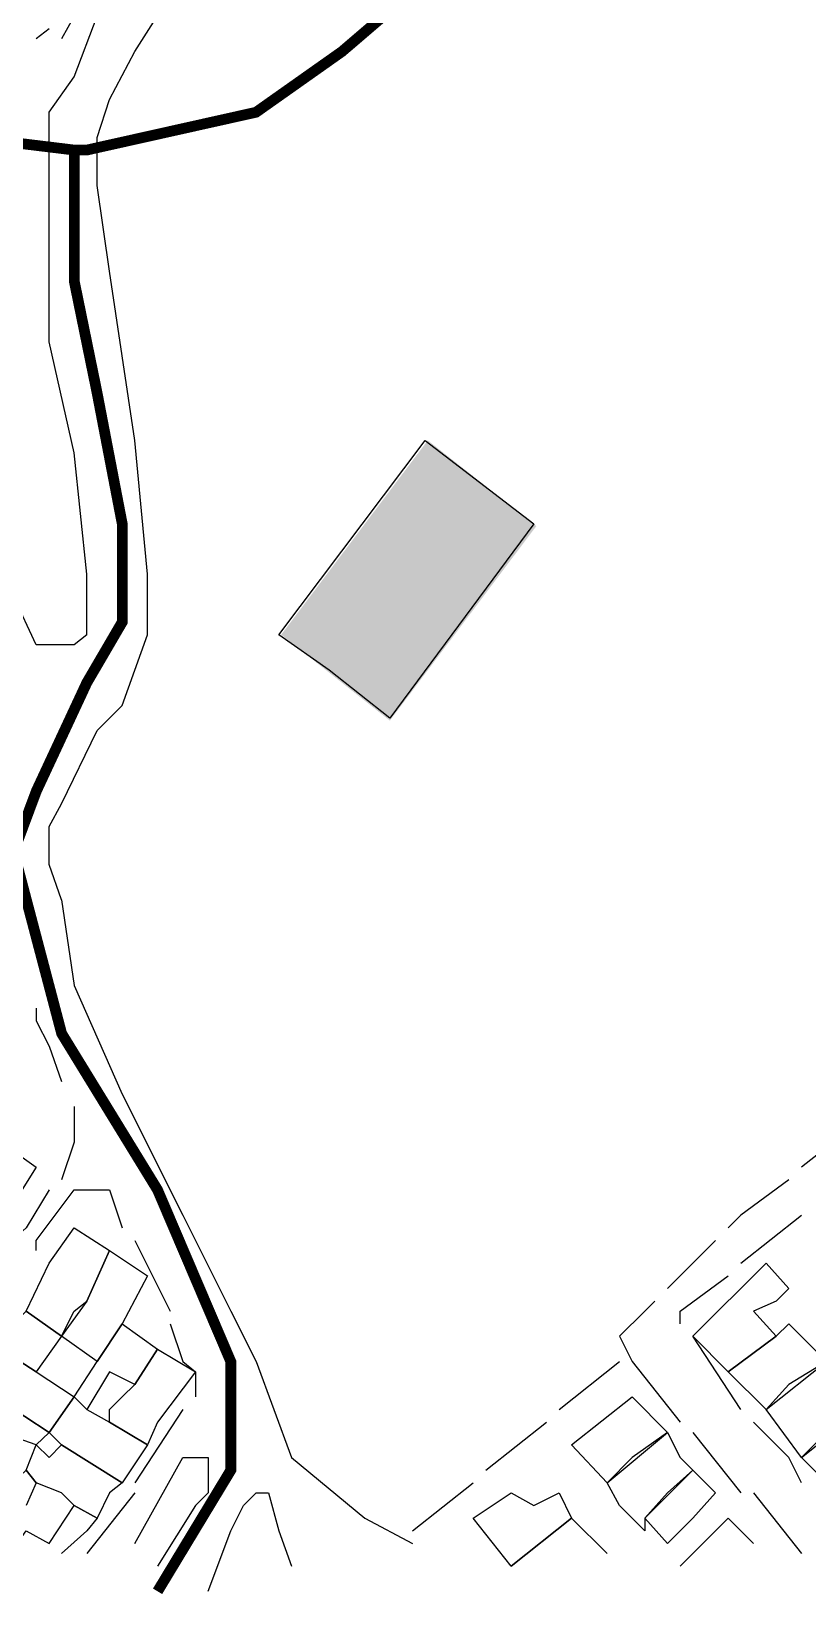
# Model space of a CAD drawing. Header units: millimetres. Extents: x -3588 to 75209, y -3737 to 38254.
# Drawn here: x 4165.4 to 4252.2, y 20020.6 to 20195.7 of the extents above; entities that cross this region are included whole.
import ezdxf

# ---------------------------------------------------------------- set-up
doc = ezdxf.new("R2010")
doc.units = ezdxf.units.MM
doc.layers.add('H', color=250, linetype='Continuous')
doc.layers.add('P', color=253, linetype='Continuous')

msp = doc.modelspace()

# ---------------------------------------------------------------- hatches: boundary and pattern name
at = {"layer": 'H', "linetype": 'Continuous'}
msp.add_hatch(color=256, dxfattribs=at).paths.add_polyline_path([(4205.525, 20118.615), (4193.378, 20128.217), (4209.766, 20149.95), (4221.897, 20140.364), (4205.525, 20118.615), (4205.525, 20118.615)])

# ---------------------------------------------------------------- linework, layer by layer
at = {"layer": 'P', "const_width": 1.2}
for points in [[(4179.551, 20021.233), (4187.745, 20034.788), (4187.745, 20046.919), (4179.551, 20066.123), (4168.828, 20083.615), (4163.467, 20103.94), (4165.996, 20110.725), (4171.645, 20122.856), (4175.598, 20129.626), (4175.598, 20140.636), (4172.781, 20155.312), (4170.237, 20167.747), (4170.237, 20182.422), (4171.645, 20182.422), (4190.561, 20186.647), (4200.164, 20193.433), (4208.069, 20200.202), (4214.839, 20208.396), (4232.619, 20221.935), (4243.358, 20225.888), (4254.352, 20229.841)], [(4072.566, 20210.925), (4071.158, 20208.396), (4091.482, 20209.516), (4101.085, 20205.563), (4107.854, 20194.841), (4114.624, 20188.071), (4125.346, 20185.239), (4147.095, 20185.239), (4170.237, 20182.422), (4170.237, 20167.747), (4172.781, 20155.312), (4175.598, 20140.636), (4175.598, 20129.626), (4171.645, 20122.856), (4165.996, 20110.725), (4163.467, 20103.94), (4168.828, 20083.615), (4179.551, 20066.123), (4187.745, 20046.919), (4187.745, 20034.788), (4179.551, 20021.233)], [(4208.069, 20200.202), (4200.164, 20193.433), (4190.561, 20186.647), (4171.645, 20182.422), (4170.237, 20182.422), (4147.095, 20185.239), (4125.346, 20185.239), (4114.624, 20188.071), (4107.854, 20194.841), (4101.085, 20205.563)]]:
    msp.add_lwpolyline(points, dxfattribs=at)
at = {"layer": 'P'}
for points in [[(4178.43, 20128.217), (4178.43, 20134.987), (4177.006, 20149.95), (4174.189, 20168.867), (4172.781, 20178.469), (4172.781, 20183.83), (4174.189, 20188.071), (4177.006, 20193.433), (4183.792, 20204.155)], [(4167.42, 20195.961), (4165.996, 20194.841)], [(4170.237, 20197.385), (4168.828, 20194.841)], [(4170.237, 20190.6), (4172.781, 20197.385)], [(4167.42, 20170.275), (4167.42, 20174.516), (4167.42, 20179.877), (4167.42, 20186.647), (4170.237, 20190.6)], [(4171.645, 20128.217), (4170.237, 20127.097), (4167.42, 20127.097), (4165.996, 20127.097), (4163.467, 20132.458), (4160.634, 20136.411), (4156.681, 20140.636), (4153.865, 20143.181), (4149.912, 20145.998), (4144.551, 20148.542), (4132.132, 20149.95), (4125.346, 20152.783), (4119.985, 20155.312), (4114.624, 20159.553), (4109.262, 20163.506), (4102.493, 20171.699)], [(4171.645, 20128.217), (4171.645, 20134.987), (4170.237, 20148.542), (4167.42, 20160.961), (4167.42, 20170.275)], [(4198.755, 20124.264), (4193.106, 20128.217), (4209.478, 20149.95), (4221.608, 20140.636), (4205.525, 20118.903), (4198.755, 20124.264)], [(4172.781, 20117.495), (4175.598, 20120.312), (4177.006, 20124.264), (4178.43, 20128.217)], [(4168.828, 20098.579), (4167.42, 20102.531), (4167.42, 20106.772), (4168.828, 20109.301), (4172.781, 20117.495)], [(4168.828, 20098.579), (4170.237, 20088.976)], [(4170.237, 20088.976), (4175.598, 20076.845)], [(4165.996, 20086.448), (4165.996, 20085.023), (4167.42, 20082.207), (4168.828, 20078.254)], [(4170.237, 20075.437), (4170.237, 20074.013), (4170.237, 20072.893), (4170.237, 20071.484), (4168.828, 20067.243)], [(4175.598, 20076.845), (4182.383, 20063.29), (4187.745, 20052.568)], [(4256.897, 20075.437), (4256.897, 20072.893), (4251.535, 20068.652)], [(4162.059, 20066.123), (4159.226, 20067.243), (4162.059, 20071.484), (4165.996, 20068.652), (4163.467, 20064.699), (4162.059, 20066.123)], [(4250.127, 20067.243), (4244.766, 20063.29), (4243.358, 20061.882)], [(4167.42, 20066.123), (4164.875, 20061.882), (4162.059, 20059.337)], [(4165.996, 20059.337), (4165.996, 20060.474), (4170.237, 20066.123)], [(4170.237, 20066.123), (4171.645, 20066.123), (4174.189, 20066.123), (4175.598, 20061.882)], [(4244.766, 20057.929), (4251.535, 20063.29)], [(4167.42, 20057.929), (4170.237, 20061.882), (4174.189, 20059.337), (4171.645, 20053.688), (4168.828, 20049.751), (4164.875, 20052.568), (4167.42, 20057.929)], [(4177.006, 20060.474), (4180.959, 20052.568)], [(4241.933, 20060.474), (4236.572, 20055.112)], [(4170.237, 20052.568), (4171.645, 20053.688), (4174.189, 20059.337), (4178.43, 20056.521), (4175.598, 20051.16), (4172.781, 20046.919), (4168.828, 20049.751), (4170.237, 20052.568)], [(4248.719, 20053.688), (4246.174, 20052.568), (4248.719, 20049.751), (4243.358, 20045.798), (4239.405, 20049.751), (4247.583, 20057.929), (4250.127, 20055.112), (4248.719, 20053.688)], [(4237.98, 20051.16), (4237.98, 20052.568), (4243.358, 20056.521)], [(4163.467, 20051.16), (4164.875, 20052.568), (4168.828, 20049.751), (4165.996, 20045.798), (4162.059, 20048.327), (4163.467, 20051.16)], [(4187.745, 20052.568), (4190.561, 20046.919), (4194.514, 20036.196)], [(4235.164, 20053.688), (4234.027, 20052.568), (4231.211, 20049.751), (4232.619, 20046.919)], [(4172.781, 20046.919), (4175.598, 20051.16), (4179.551, 20048.327), (4177.006, 20044.374), (4174.189, 20045.798), (4171.645, 20041.557), (4170.237, 20042.966), (4172.781, 20046.919)], [(4180.959, 20051.16), (4182.383, 20046.919), (4183.792, 20045.798), (4183.792, 20044.374), (4183.792, 20042.966)], [(4250.127, 20044.374), (4247.583, 20041.557), (4243.358, 20045.798), (4248.719, 20049.751), (4250.127, 20051.16), (4254.352, 20046.919), (4250.127, 20044.374)], [(4244.766, 20041.557), (4239.405, 20049.751)], [(4160.634, 20046.919), (4162.059, 20048.327), (4165.996, 20045.798), (4170.237, 20042.966), (4167.42, 20039.013), (4159.226, 20044.374), (4160.634, 20046.919)], [(4174.189, 20041.557), (4175.598, 20042.966), (4177.006, 20044.374), (4179.551, 20048.327), (4183.792, 20045.798), (4179.551, 20040.149), (4178.43, 20037.604), (4174.189, 20040.149), (4174.189, 20041.557)], [(4224.441, 20041.557), (4231.211, 20046.919)], [(4232.619, 20046.919), (4237.98, 20040.149)], [(4254.352, 20039.013), (4251.535, 20036.196), (4247.583, 20041.557), (4254.352, 20046.919), (4258.305, 20041.557), (4254.352, 20039.013)], [(4165.996, 20037.604), (4162.059, 20039.013), (4160.634, 20037.604), (4159.226, 20037.604), (4155.273, 20040.149), (4159.226, 20044.374), (4167.42, 20039.013), (4165.996, 20037.604)], [(4171.645, 20041.557), (4174.189, 20040.149), (4178.43, 20037.604), (4175.598, 20033.363), (4168.828, 20037.604), (4167.42, 20039.013), (4170.237, 20042.966), (4171.645, 20041.557)], [(4232.619, 20036.196), (4229.802, 20033.363), (4225.849, 20037.604), (4232.619, 20042.966), (4236.572, 20039.013), (4232.619, 20036.196)], [(4182.383, 20041.557), (4177.006, 20033.363)], [(4216.247, 20034.788), (4223.033, 20040.149)], [(4251.535, 20033.363), (4250.127, 20036.196), (4246.174, 20040.149)], [(4258.305, 20034.788), (4255.488, 20032.243), (4251.535, 20036.196), (4258.305, 20041.557), (4262.258, 20037.604), (4258.305, 20034.788)], [(4236.572, 20032.243), (4234.027, 20029.426), (4234.027, 20028.002), (4231.211, 20030.835), (4229.802, 20033.363), (4236.572, 20039.013), (4237.98, 20036.196), (4239.405, 20034.788), (4236.572, 20032.243)], [(4239.405, 20039.013), (4244.766, 20032.243)], [(4174.189, 20032.243), (4172.781, 20029.426), (4170.237, 20030.835), (4168.828, 20032.243), (4165.996, 20033.363), (4164.875, 20034.788), (4165.996, 20037.604), (4167.42, 20036.196), (4168.828, 20037.604), (4175.598, 20033.363), (4174.189, 20032.243)], [(4177.006, 20026.594), (4182.383, 20036.196), (4185.2, 20036.196), (4185.2, 20034.788)], [(4194.514, 20036.196), (4202.708, 20029.426)], [(4158.106, 20026.594), (4160.634, 20030.835), (4164.875, 20034.788), (4165.996, 20033.363), (4164.875, 20030.835)], [(4185.2, 20034.788), (4185.2, 20032.243), (4183.792, 20030.835)], [(4208.069, 20028.002), (4214.839, 20033.363)], [(4239.405, 20029.426), (4236.572, 20026.594), (4234.027, 20029.426), (4239.405, 20034.788), (4241.933, 20032.243), (4239.405, 20029.426)], [(4177.006, 20032.243), (4171.645, 20025.474)], [(4189.153, 20030.835), (4190.561, 20032.243), (4191.97, 20032.243), (4193.106, 20028.002), (4194.514, 20024.049)], [(4225.849, 20029.426), (4219.08, 20024.049), (4214.839, 20029.426), (4219.08, 20032.243), (4221.608, 20030.835), (4224.441, 20032.243), (4225.849, 20029.426)], [(4246.174, 20032.243), (4251.535, 20025.474)], [(4162.059, 20024.049), (4164.875, 20028.002), (4167.42, 20026.594), (4170.237, 20030.835), (4172.781, 20029.426), (4171.645, 20028.002)], [(4183.792, 20030.835), (4179.551, 20024.049)], [(4185.2, 20021.233), (4187.745, 20028.002), (4189.153, 20030.835)], [(4171.645, 20028.002), (4168.828, 20025.474)], [(4202.708, 20029.426), (4208.069, 20026.594)], [(4219.08, 20024.049), (4225.849, 20029.426), (4229.802, 20025.474)], [(4237.98, 20024.049), (4243.358, 20029.426), (4246.174, 20026.594)]]:
    msp.add_lwpolyline(points, dxfattribs=at)

doc.saveas('drawing.dxf')
